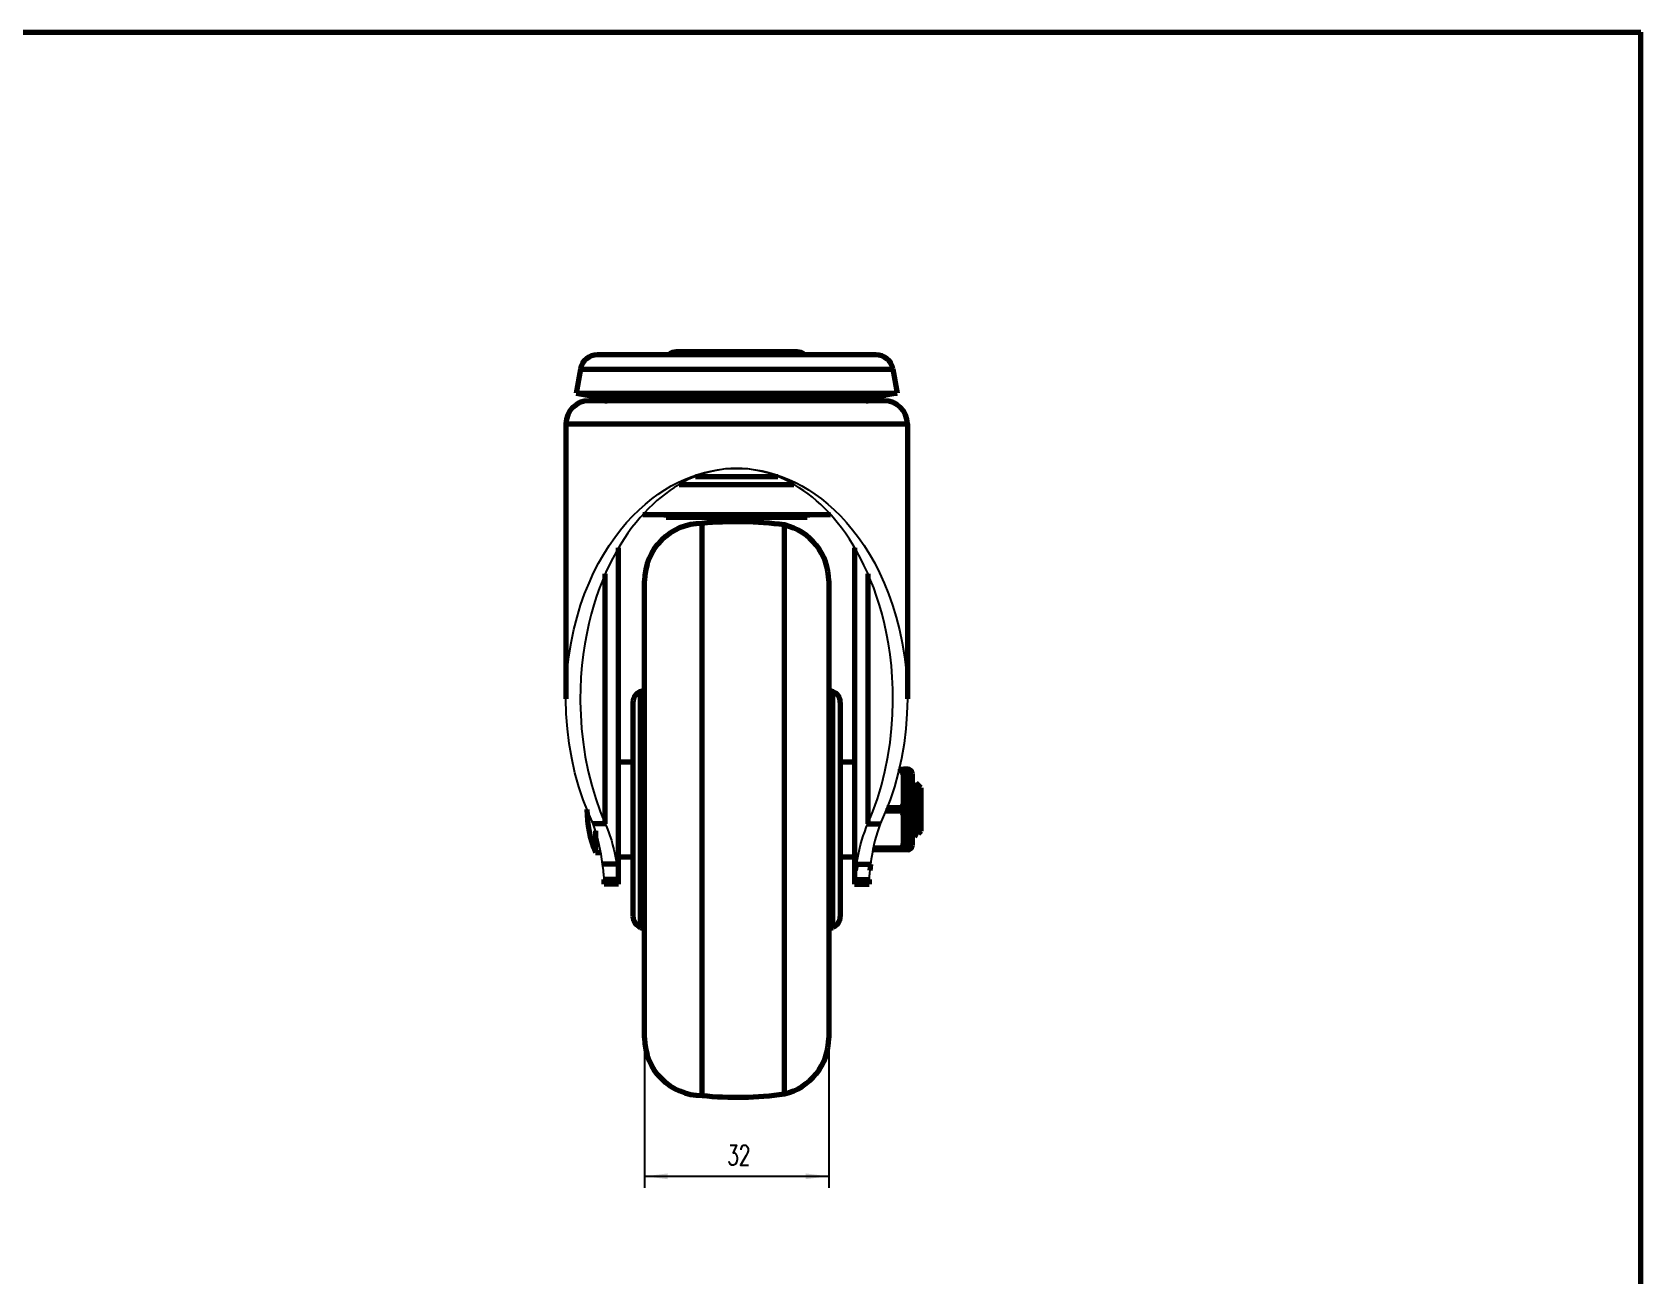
# Model space of a CAD drawing. Header units: millimetres. Extents: x 0 to 559, y 0 to 432.
# Drawn here: x 279.4 to 558.8, y 215.9 to 431.8 of the extents above; entities that cross this region are included whole.
import ezdxf

# ---------------------------------------------------------------- set-up
doc = ezdxf.new("R2010")
doc.units = ezdxf.units.MM
for name, color, linetype, lineweight in [('CAXA0', 7, 'Continuous', 70), ('CAXA3', 7, 'Continuous', 25), ('CAXA4', 3, 'Continuous', 25)]:
    doc.layers.add(name, color=color, linetype=linetype, lineweight=lineweight)
doc.styles.add('标准', font='txt', dxfattribs={"width": 0.667, "bigfont": 'gbcbig.shx'})
doc.dimstyles.new('标准', dxfattribs={"dimtxt": 3.5, "dimasz": 4, "dimexe": 2, "dimexo": 0, "dimtad": 1, "dimdec": 1, "dimdsep": 46, "dimtxsty": '标准', "dimcen": 0, "dimdle": 6, "dimazin": 2, "dimtfac": 1, "dimtdec": 3, "dimtmove": 0, "dimatfit": 3, "dimfxl": 0, "dimtolj": 1, "dimtzin": 0, "dimarcsym": 0})

# ---------------------------------------------------------------- blocks, each defined once
blk = doc.blocks.new('*CAXBLOCK34')
at = {"layer": 'CAXA4', "linetype": 'Continuous', "lineweight": 25}
for points in [[(385.75, 233.02), (389.75, 232.52), (389.75, 233.52)], [(417.75, 233.02), (413.75, 232.52), (413.75, 233.52)]]:
    blk.add_hatch(color=0, dxfattribs=at).paths.add_polyline_path(points, flags=0)
at = {"layer": 'CAXA4', "color": 0, "linetype": 'Continuous', "lineweight": 25}
for p, q in [((385.75, 257.05), (385.75, 231.02)), ((417.75, 257.05), (417.75, 231.02)), ((385.75, 233.02), (417.75, 233.02))]:
    blk.add_line(p, q, dxfattribs=at)
at = {"layer": 'CAXA4', "color": 0, "linetype": 'Continuous', "lineweight": 25, "insert": (400.13, 238.44), "char_height": 3.5, "attachment_point": 1, "style": '标准'}
blk.add_mtext('32', dxfattribs=at)

msp = doc.modelspace()

# ---------------------------------------------------------------- linework, layer by layer
at = {"layer": 'CAXA0', "color": 7, "linetype": 'Continuous', "lineweight": 70}
for p, q in [((0, 431.8), (558.8, 431.8)), ((558.8, 0), (558.8, 431.8)), ((425.927837, 375.750221), (377.578651, 375.750221)), ((412.253244, 376.250221), (391.253244, 376.250221)), ((374.62423, 373.271175), (373.888301, 369.097517)), ((374.62423, 373.271175), (428.882258, 373.271175)), ((428.882258, 373.271175), (429.618187, 369.097517)), ((373.888301, 369.097517), (375.857917, 368.750221)), ((373.888301, 369.097517), (429.618187, 369.097517)), ((429.618187, 369.097517), (427.648571, 368.750221)), ((375.857917, 368.750221), (427.648571, 368.750221)), ((427.405044, 367.750221), (376.102143, 367.750221)), ((372.101444, 363.750221), (372.101444, 315.983978)), ((372.101444, 363.750221), (431.405044, 363.750221)), ((431.405044, 363.750221), (431.405044, 315.983906)), ((391.797297, 353.222132), (411.708116, 353.222132)), ((394.592658, 354.590044), (408.913554, 354.590044)), ((385.453872, 347.991392), (418.052853, 347.991392)), ((389.503244, 347.991392), (389.503244, 347.451808)), ((414.003244, 347.451159), (389.503244, 347.451159)), ((414.003244, 347.991392), (414.003244, 347.451808)), ((395.741205, 247.053652), (395.741205, 346.44679)), ((410.05636, 247.32248), (410.05636, 346.177962)), ((381.253244, 283.750221), (381.253244, 342.221629)), ((422.253244, 342.221786), (422.253244, 283.750221)), ((378.937591, 294.283844), (378.937591, 337.675434)), ((385.753237, 257.054118), (385.753237, 336.446324)), ((417.753226, 336.446789), (417.753226, 257.053653)), ((424.568897, 337.675954), (424.568897, 294.283844)), ((385.0692, 317.22917), (385.753237, 317.47814)), ((385.0692, 276.271271), (385.0692, 317.22917)), ((417.753251, 317.477686), (418.436893, 317.229023)), ((418.436893, 276.271419), (418.436893, 317.229023)), ((383.753242, 315.349786), (383.753242, 278.150656)), ((419.753246, 315.349495), (419.753246, 278.150947)), ((381.253242, 305.000221), (383.753242, 305.000221)), ((419.753246, 305.000221), (422.253246, 305.000221)), ((430.220985, 303.462288), (429.907608, 303.462288)), ((429.972262, 303.750221), (431.503244, 303.750221)), ((430.220985, 303.462288), (430.220985, 303.750221)), ((431.503244, 303.750221), (430.753244, 303.750221)), ((430.753244, 289.750221), (430.753244, 303.750221)), ((431.503244, 303.750221), (431.503244, 289.750221)), ((432.253244, 303.000221), (432.253244, 290.500221)), ((432.667964, 300.535457), (432.253244, 301.377412)), ((432.309917, 300.160303), (432.290309, 300.540803)), ((432.329525, 299.728109), (432.309917, 300.160303)), ((432.349133, 299.250774), (432.329525, 299.728109)), ((432.378545, 298.466119), (432.349133, 299.250774)), ((432.915015, 301.316093), (432.651723, 300.568409)), ((432.787465, 299.297344), (432.765374, 299.662824)), ((432.809557, 298.882868), (432.787465, 299.297344)), ((433.606321, 300.647144), (432.926657, 301.326808)), ((432.99131, 300.600413), (433.006185, 300.262149)), ((433.006185, 300.262149), (433.0211, 299.869245)), ((433.0211, 299.869245), (433.036115, 299.426114)), ((433.036115, 299.426114), (433.058939, 298.677969)), ((433.667964, 300.535457), (433.651724, 300.568407)), ((433.653489, 300.573414), (433.659459, 300.585409)), ((433.659459, 300.585409), (433.667329, 300.586136)), ((433.667329, 300.586136), (433.674224, 300.572723)), ((433.753244, 300.500221), (433.667345, 300.58612)), ((433.683894, 300.452683), (433.704261, 300.364438)), ((433.689142, 300.499308), (433.696678, 300.439543)), ((433.696678, 300.439543), (433.704261, 300.364438)), ((433.753244, 300.500055), (433.753244, 293.000387)), ((430.220985, 296.462288), (427.632754, 296.462288)), ((430.220985, 297.038154), (427.857313, 297.038154)), ((430.220985, 297.038154), (430.220985, 296.462288)), ((432.277831, 295.555571), (432.253244, 296.27742)), ((432.437368, 296.750221), (432.378545, 298.466119)), ((432.485228, 295.343265), (432.437368, 296.750221)), ((432.831648, 298.427368), (432.809557, 298.882868)), ((432.875831, 297.428967), (432.831648, 298.427368)), ((432.942106, 295.859062), (432.875831, 297.428967)), ((433.058939, 298.677969), (433.089377, 297.585786)), ((378.937591, 294.283844), (376.836842, 294.283844)), ((424.568897, 294.283844), (426.669646, 294.283844)), ((432.308178, 294.70593), (432.277831, 295.555571)), ((432.328409, 294.178881), (432.308178, 294.70593)), ((432.348639, 293.69332), (432.328409, 294.178881)), ((432.368871, 293.257081), (432.348639, 293.69332)), ((432.513944, 294.551965), (432.485228, 295.343265)), ((432.533088, 294.062582), (432.513944, 294.551965)), ((432.552232, 293.612038), (432.533088, 294.062582)), ((432.571376, 293.206844), (432.552232, 293.612038)), ((432.975243, 295.114947), (432.942106, 295.859062)), ((432.997334, 294.656238), (432.975243, 295.114947)), ((433.019426, 294.237809), (432.997334, 294.656238)), ((433.041517, 293.867708), (433.019426, 294.237809)), ((433.158235, 295.083619), (433.181657, 294.337442)), ((433.181657, 294.337442), (433.197011, 293.902367)), ((433.197011, 293.902367), (433.212253, 293.521138)), ((433.212253, 293.521138), (433.227488, 293.19654)), ((377.253244, 293.036872), (377.253244, 289.250221)), ((432.253244, 292.64392), (432.472182, 292.021827)), ((432.389102, 292.877204), (432.368871, 293.257081)), ((432.487368, 292.000221), (432.687368, 292.000221)), ((432.59052, 292.852856), (432.571376, 293.206844)), ((432.69821, 292.011238), (433.151723, 292.932033)), ((433.135466, 292.978148), (433.284347, 292.555606)), ((433.753244, 293.000221), (433.297001, 292.543978)), ((377.253244, 289.250221), (378.172913, 289.250221)), ((381.253242, 288.500221), (383.753242, 288.500221)), ((419.753246, 288.500221), (422.253246, 288.500221)), ((431.503244, 289.750221), (425.426058, 289.750221)), ((430.220985, 290.038154), (425.485682, 290.038154)), ((430.220985, 290.038154), (430.220985, 289.750221)), ((431.503244, 289.750221), (430.753244, 289.750221)), ((380.918854, 287.259408), (378.476508, 287.259408)), ((422.421892, 286.16711), (422.587634, 287.259411)), ((422.587634, 287.259408), (425.02998, 287.259408)), ((425.02998, 287.259408), (424.890007, 286.144488)), ((381.253244, 284.568482), (378.753244, 284.568482)), ((378.753244, 283.750221), (378.753244, 284.568482)), ((381.253244, 283.750221), (378.753244, 283.750221)), ((422.253244, 284.568482), (424.753244, 284.568482)), ((422.253244, 283.750221), (424.753244, 283.750221)), ((424.753244, 284.568482), (424.753244, 283.750221)), ((385.0692, 276.271271), (385.753237, 276.022302)), ((417.753251, 276.022755), (418.436893, 276.271419))]:
    msp.add_line(p, q, dxfattribs=at)
for centre, radius, start, end in [((377.578651, 372.750221), 3, 90, 169.99981445), ((391.253244, 374.250221), 2, 90, 131.37561075), ((412.253244, 374.250221), 1.999999, 48.62441075, 90), ((425.927837, 372.750221), 2.999999, 10.00018555, 90), ((376.101444, 363.750221), 4, 90, 180), ((379.256851, 370.750221), 3.000001, 221.8647276, 270), ((424.249637, 370.750221), 3, 270, 318.1352724), ((427.405044, 363.750221), 4, 0, 90), ((401.753257, 285.312838), 61.42886, 82.23177189, 95.61653762), ((395.753263, 336.446796), 10.000001, 90.06908726, 180.00004011), ((407.753225, 336.446796), 10.000001, 0, 76.68451214), ((385.753242, 315.349786), 1.999999, 110.00005829, 180), ((417.753246, 315.349495), 2, 0, 70.01198613), ((431.503244, 303.000221), 0.75, 0, 90), ((395.253244, 296.750221), 19.5, 180, 202.61986495), ((431.503244, 290.500221), 0.75, 270, 360), ((385.753242, 278.150656), 2, 180, 249.99995151), ((417.753246, 278.150947), 2, 289.98801387, 360), ((395.753263, 257.053645), 10.000001, 180, 269.93095857), ((407.753225, 257.053645), 10, 283.31552929, 0.00004584), ((401.753257, 308.187604), 61.42886, 264.38346238, 277.76822811)]:
    msp.add_arc(centre, radius, start, end, dxfattribs=at)
at = {"layer": 'CAXA3', "color": 7, "linetype": 'Continuous', "lineweight": 25}
for points in [[(372.101444, 315.985162), (372.157664, 318.443581), (372.32858, 320.930745), (372.607959, 323.351398), (372.990022, 325.705988), (373.46766, 327.994068), (374.028774, 330.180282), (374.66115, 332.252013), (375.358008, 334.221879), (376.114246, 336.092378), (376.921226, 337.860096), (377.772762, 339.528446), (378.670569, 341.110168), (379.611873, 342.608764), (380.58966, 344.020731), (381.601551, 345.348296), (382.644875, 346.592352), (383.713854, 347.752006), (384.801722, 348.826801), (385.902313, 349.8141), (387.013532, 350.71654), (388.134994, 351.541568), (389.261606, 352.288747), (390.391906, 352.958515), (391.531949, 353.55963), (392.683871, 354.094359), (393.840882, 354.560434), (394.99608, 354.959817), (396.145788, 355.291173), (397.289145, 355.555836), (398.423495, 355.759763), (399.546703, 355.904942), (400.657174, 355.989384), (401.753244, 356.013092)], [(401.753244, 356.013092), (400.776068, 355.985344), (399.805772, 355.908459), (398.843566, 355.782436), (397.88832, 355.605097), (396.943473, 355.37862), (396.0169, 355.10954), (395.111653, 354.797772), (394.226281, 354.443402), (393.36164, 354.053221), (392.51863, 353.627519), (391.697431, 353.166007), (390.897718, 352.674615), (390.124338, 352.157626), (389.372985, 351.610756), (388.630178, 351.027087), (387.896062, 350.408248), (387.172275, 349.75261), (386.448878, 349.04837), (385.724109, 348.292838), (385.003231, 347.488704), (384.287642, 346.632233), (383.577749, 345.720759), (382.877213, 344.756948), (382.192075, 343.745057), (381.526244, 342.687935), (380.879201, 341.582734), (380.250329, 340.425168), (379.642533, 339.216816), (379.057346, 337.956099), (378.493228, 336.633989), (377.953226, 335.250197), (377.440733, 333.805013), (376.956335, 332.290277), (376.503647, 330.702798), (376.087856, 329.045768), (375.713051, 327.320608), (375.384804, 325.530163), (375.107079, 323.671589), (374.883375, 321.737771), (374.720631, 319.730718), (374.625022, 317.648421), (374.601451, 316.01186)], [(428.905037, 316.012329), (428.881764, 317.63782), (428.786556, 319.71974), (428.624228, 321.72644), (428.400948, 323.65998), (428.123657, 325.518299), (427.79591, 327.308257), (427.421728, 329.032547), (427.00668, 330.688475), (426.554825, 332.274826), (426.071347, 333.788428), (425.559869, 335.232451), (425.020933, 336.615194), (424.457898, 337.936426), (423.873829, 339.196376), (423.267209, 340.404026), (422.639555, 341.560971), (421.993783, 342.665615), (421.329358, 343.72215), (420.645822, 344.733348), (419.947036, 345.696438), (419.23896, 346.607296), (418.525252, 347.463271), (417.806311, 348.267015), (417.083433, 349.022359), (416.361975, 349.726549), (415.640064, 350.382339), (414.907305, 351.001821), (414.165174, 351.58678), (413.413916, 352.135431), (412.639967, 352.654517), (411.838838, 353.14841), (411.015506, 353.612737), (410.170057, 354.041125), (409.302748, 354.433769), (408.414402, 354.790472), (407.506077, 355.104277), (406.57628, 355.375055), (405.628124, 355.602934), (404.669846, 355.781335), (403.705021, 355.908065), (402.732413, 355.985317), (401.753244, 356.013092)], [(401.753244, 356.013092), (402.84366, 355.98991), (403.949491, 355.906172), (405.069089, 355.76188), (406.200885, 355.559161), (407.342722, 355.295886), (408.491861, 354.965669), (409.647641, 354.567027), (410.806135, 354.101442), (411.959697, 353.56698), (413.101427, 352.96583), (414.233544, 352.295803), (415.361705, 351.548397), (416.484269, 350.723287), (417.596347, 349.820798), (418.697739, 348.833409), (419.786392, 347.758471), (420.856094, 346.598633), (421.900121, 345.354317), (422.912689, 344.026428), (423.891122, 342.614061), (424.833077, 341.114925), (425.731523, 339.532536), (426.583678, 337.863377), (427.391282, 336.094608), (428.148127, 334.222806), (428.845541, 332.251394), (429.478411, 330.177801), (430.039978, 327.989114), (430.517896, 325.698245), (430.89992, 323.341357), (431.178984, 320.919087), (431.349407, 318.430796), (431.405044, 315.985314)], [(376.836842, 294.283844), (375.940236, 296.291668), (375.108704, 298.424365), (374.353659, 300.681935), (373.680363, 303.098666), (373.11004, 305.64027), (372.666961, 308.203883), (372.353373, 310.773388), (372.165148, 313.364903), (372.101444, 315.985162)], [(374.601451, 316.01186), (374.603618, 315.477742), (374.667163, 313.201339), (374.826366, 310.836553), (375.090357, 308.422266), (375.474424, 305.922956), (375.984178, 303.374146), (376.597216, 300.921285), (377.294394, 298.612855), (378.076967, 296.400375), (378.937591, 294.283844)], [(424.568897, 294.283844), (425.427877, 296.395837), (426.209603, 298.605072), (426.906588, 300.911548), (427.520073, 303.364335), (428.030534, 305.914363), (428.415108, 308.414428), (428.679391, 310.828228), (428.838886, 313.192064), (428.902782, 315.467634), (428.905037, 316.012329)], [(431.405044, 315.985314), (431.340726, 313.352325), (431.152019, 310.762144), (430.838103, 308.194187), (430.394866, 305.632278), (429.824596, 303.092594), (429.151517, 300.677656), (428.396803, 298.421639), (427.565714, 296.290368), (426.669646, 294.283844)], [(430.753244, 300.250221), (430.750724, 300.461415), (430.743384, 300.672641), (430.731224, 300.8839), (430.714191, 301.095107), (430.692337, 301.306346), (430.66583, 301.517875), (430.634684, 301.729564), (430.598884, 301.941542), (430.55855, 302.154453), (430.513742, 302.368158), (430.4644, 302.582797), (430.41046, 302.799423), (430.3519, 303.01839), (430.288741, 303.239345), (430.220985, 303.462288)], [(430.220985, 297.038154), (430.288738, 297.261082), (430.351896, 297.482034), (430.410458, 297.701012), (430.464405, 297.91767), (430.513757, 298.132353), (430.558571, 298.346093), (430.598906, 298.559019), (430.634704, 298.771001), (430.665847, 298.982688), (430.69235, 299.194208), (430.714199, 299.405431), (430.73123, 299.616618), (430.743387, 299.827855), (430.750725, 300.039056), (430.753244, 300.250221)], [(432.290309, 300.540803), (432.280505, 300.709832), (432.270702, 300.863842), (432.260898, 301.002247), (432.253244, 301.097704)], [(432.765374, 299.662824), (432.754328, 299.824953), (432.743282, 299.972278), (432.732237, 300.10409), (432.721191, 300.219753), (432.710145, 300.318711), (432.6991, 300.400488), (432.688054, 300.46469), (432.677008, 300.511008), (432.667964, 300.535457)], [(432.915015, 301.316093), (432.916648, 301.320294), (432.924087, 301.32829), (432.926653, 301.326812)], [(432.926653, 301.326812), (432.931534, 301.318019), (432.938989, 301.289525), (432.94645, 301.242932), (432.953925, 301.178377), (432.961425, 301.095926), (432.968939, 300.995981), (432.976431, 300.879486), (432.983881, 300.747488), (432.99131, 300.600413)], [(433.606294, 300.647171), (433.62295, 300.625031), (433.632443, 300.607527)], [(433.632443, 300.607527), (433.643238, 300.583365), (433.663553, 300.525799), (433.683894, 300.452683)], [(433.683314, 300.485936), (433.68217, 300.491605), (433.671124, 300.528299), (433.667964, 300.535457)], [(433.674224, 300.572723), (433.681652, 300.543703), (433.689142, 300.499308)], [(430.753244, 293.250221), (430.750724, 293.461415), (430.743384, 293.672641), (430.731224, 293.8839), (430.714191, 294.095107), (430.692337, 294.306346), (430.66583, 294.517875), (430.634684, 294.729564), (430.598884, 294.941542), (430.55855, 295.154453), (430.513742, 295.368158), (430.4644, 295.582797), (430.41046, 295.799423), (430.3519, 296.01839), (430.288741, 296.239345), (430.220985, 296.462288)], [(433.089377, 297.585786), (433.104384, 297.02786), (433.158235, 295.083619)], [(378.476508, 287.259408), (378.360307, 288.122206), (378.225805, 288.964275), (378.073881, 289.785615), (377.905664, 290.586022), (377.721854, 291.3657), (377.522481, 292.12526), (377.307922, 292.864906), (377.079141, 293.584434), (376.836842, 294.283844)], [(378.937591, 294.283844), (379.226333, 293.594777), (379.50022, 292.883087), (379.75822, 292.148773), (379.998981, 291.392148), (380.221831, 290.6129), (380.426497, 289.810095), (380.611906, 288.983422), (380.776462, 288.133194), (380.918854, 287.259409)], [(422.587634, 287.259411), (422.730029, 288.133213), (422.894591, 288.983469), (423.080011, 289.810181), (423.284701, 290.613058), (423.507581, 291.392391), (423.74836, 292.149049), (424.006353, 292.883322), (424.28021, 293.59492), (424.568897, 294.283844)], [(426.669646, 294.283844), (426.42736, 293.584476), (426.198583, 292.864965), (425.984021, 292.12531), (425.784633, 291.365695), (425.600805, 290.585938), (425.432581, 289.785485), (425.280662, 288.964154), (425.146169, 288.122128), (425.02998, 287.259408)], [(433.135466, 292.978148), (433.129883, 292.996297), (433.118837, 293.04579), (433.107792, 293.113118), (433.096746, 293.197958), (433.0857, 293.299901), (433.074654, 293.418457), (433.063609, 293.553054), (433.052563, 293.703045), (433.041517, 293.867708)], [(430.220985, 290.038154), (430.288738, 290.261082), (430.351896, 290.482034), (430.410458, 290.701012), (430.464405, 290.91767), (430.513757, 291.132353), (430.558571, 291.346093), (430.598906, 291.559019), (430.634704, 291.771001), (430.665847, 291.982688), (430.69235, 292.194208), (430.714199, 292.405431), (430.73123, 292.616618), (430.743387, 292.827855), (430.750725, 293.039056), (430.753244, 293.250221)], [(432.472182, 292.021827), (432.470028, 292.028387), (432.459913, 292.070724), (432.449797, 292.131958), (432.439682, 292.211844), (432.429566, 292.310058), (432.41945, 292.426204), (432.409334, 292.559816), (432.399218, 292.710353), (432.389102, 292.877204)], [(432.487368, 292.000221), (432.480143, 292.005115), (432.472182, 292.021827)], [(432.687368, 292.000221), (432.68624, 292.00034), (432.676668, 292.010952), (432.667096, 292.038701), (432.657524, 292.083487), (432.647952, 292.145149), (432.63838, 292.223462), (432.628808, 292.318144), (432.619236, 292.428853), (432.609664, 292.555189), (432.600092, 292.696693), (432.59052, 292.852856)], [(432.69821, 292.011238), (432.695812, 292.006904), (432.687368, 292.000221)], [(433.227488, 293.19654), (433.235232, 293.054825), (433.243034, 292.928695), (433.250845, 292.819625), (433.258667, 292.728092), (433.266499, 292.65451), (433.274291, 292.599498), (433.282023, 292.563025), (433.284347, 292.555606)], [(433.284347, 292.555606), (433.289716, 292.544736), (433.297003, 292.54398)], [(378.753244, 284.568482), (378.749096, 284.765946), (378.736942, 284.989276), (378.717216, 285.238472), (378.690121, 285.514181), (378.656201, 285.815757), (378.616881, 286.141261), (378.476508, 287.259408)], [(380.918854, 287.259409), (381.085164, 286.163325), (381.132625, 285.839531), (381.173986, 285.536967), (381.207539, 285.258313), (381.232372, 285.00446), (381.247885, 284.774517), (381.253244, 284.568482)], [(422.253244, 284.568482), (422.258666, 284.776062), (422.274328, 285.007184), (422.29934, 285.26185), (422.333032, 285.54098), (422.374449, 285.843654), (422.421892, 286.16711)], [(424.890007, 286.144488), (424.85071, 285.819348), (424.816758, 285.517781), (424.789564, 285.241717), (424.769705, 284.991802), (424.757439, 284.76739), (424.753244, 284.568482)]]:
    msp.add_lwpolyline(points, dxfattribs=at)

# ---------------------------------------------------------------- dimensions: what is measured, and where the dimension line sits
at = {"layer": 'CAXA4'}
dim = msp.add_linear_dim(base=(401.753232, 233.015994), p1=(385.753237, 257.054118), p2=(417.753226, 257.053653), angle=180, text='32', dimstyle='标准', dxfattribs=at)
dim.commit()
dim.dimension.update_dxf_attribs({"geometry": '*CAXBLOCK34', "text_midpoint": (401.753237, 236.038494)})

doc.saveas('drawing.dxf')
